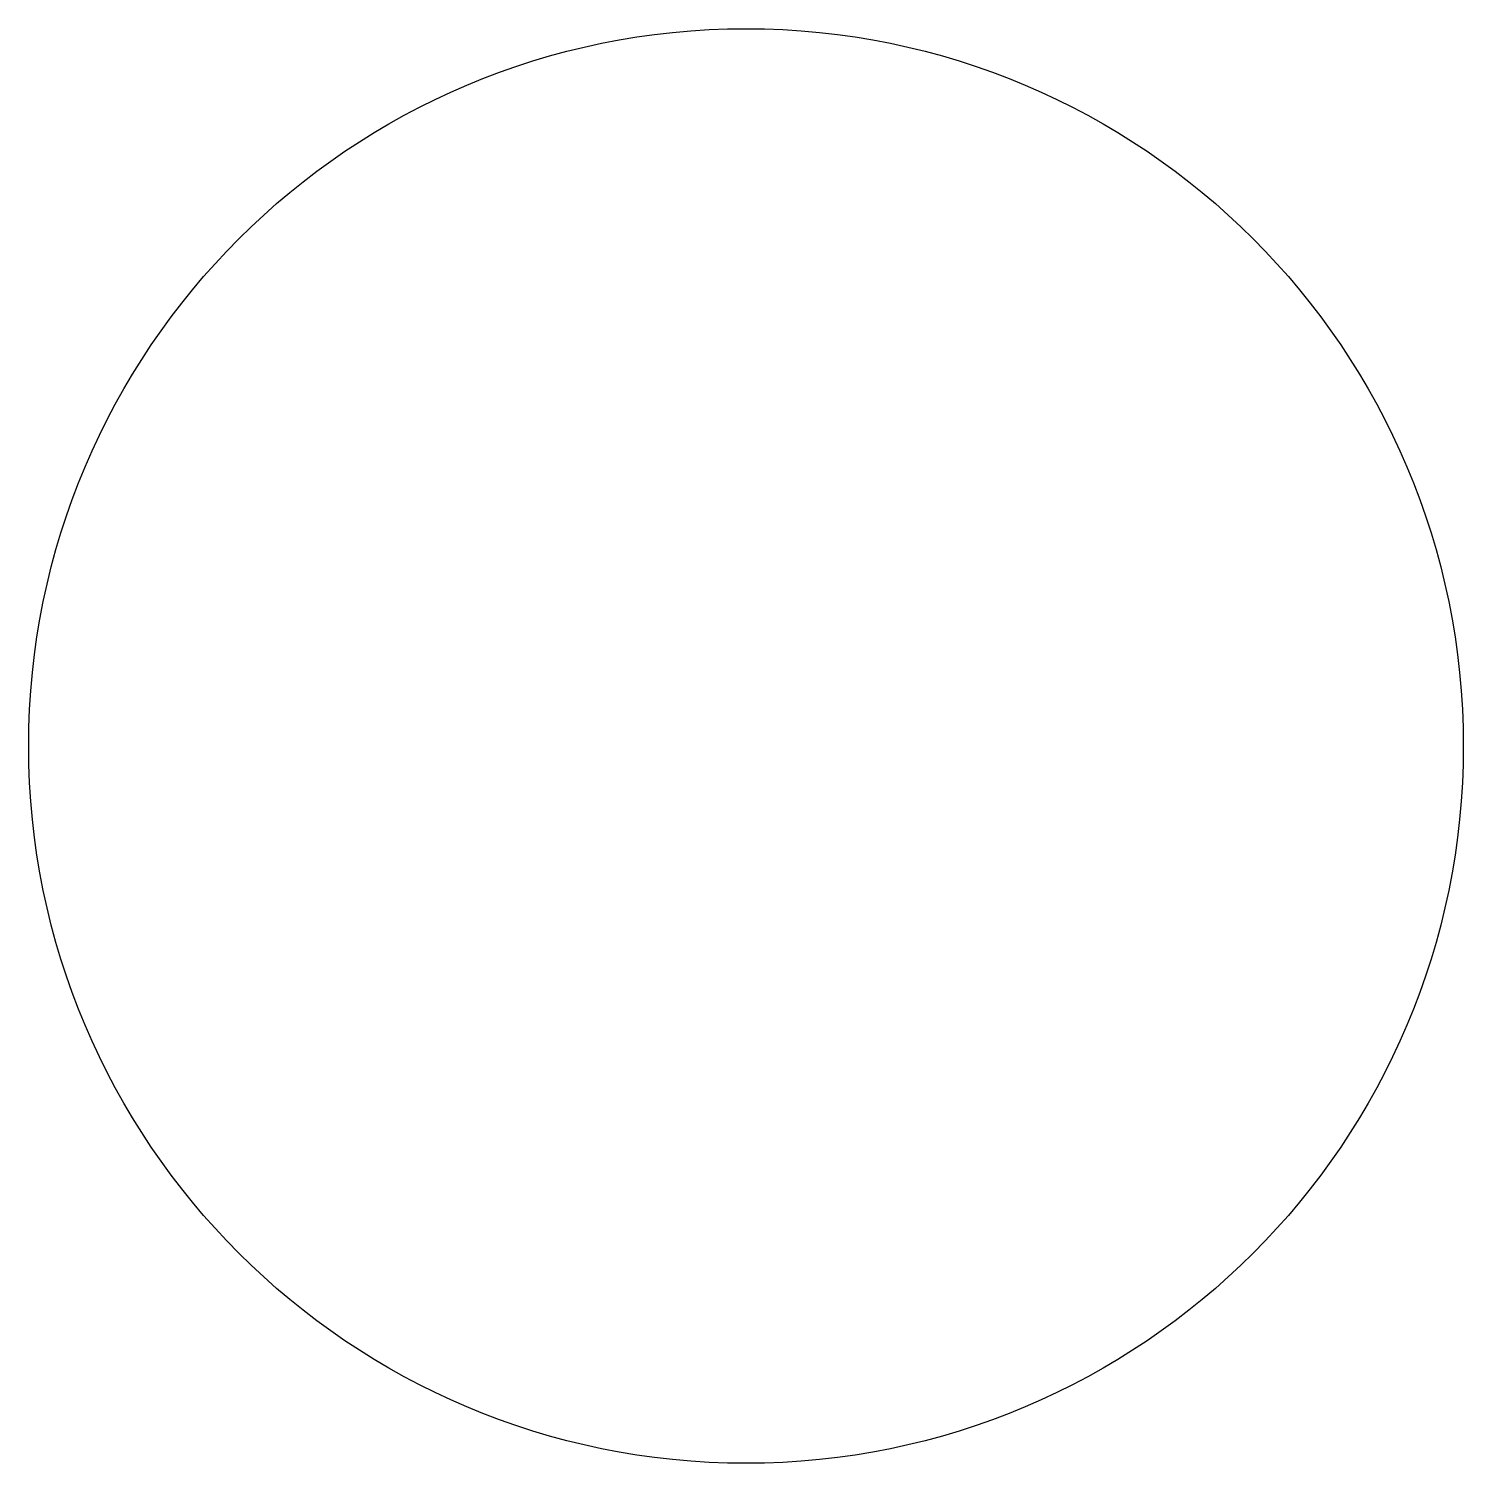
# Model space of a CAD drawing. Extents: x -2 to 4, y -2 to 4.
import ezdxf

# ---------------------------------------------------------------- set-up
doc = ezdxf.new("R2010")
doc.units = 0
doc.layers.get('0').update_dxf_attribs({"linetype": 'CONTINUOUS'})

msp = doc.modelspace()

# ---------------------------------------------------------------- linework, layer by layer
at = {"color": 0}
msp.add_circle((1, 1, 2), 3, dxfattribs=at)

doc.saveas('drawing.dxf')
